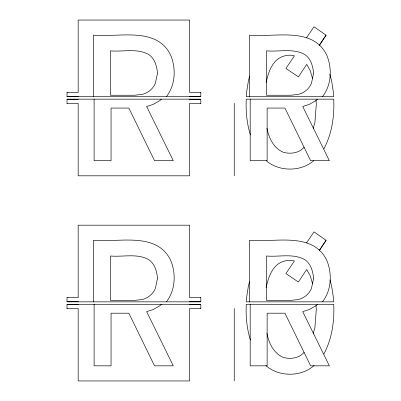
<?xml version="1.0" encoding="UTF-8"?>
<svg xmlns="http://www.w3.org/2000/svg" width="401" height="401" viewBox="0 0 401 401"><rect width="100%" height="100%" fill="white"/><g stroke="black" fill="none" stroke-linecap="round" stroke-linejoin="round"><path stroke-width="0.6" d="M249.587 76.481L248.44 80.536L246.625 92.24L246.399 96.706L333.597 96.706L333.371 92.24L331.557 80.536L329.752 74.165M249.587 281.617L248.44 285.672L246.625 297.377L246.399 301.843L333.597 301.843L333.371 297.377L331.557 285.672L329.918 279.883M266.089 82.365C268.154 73.844 270.655 64.882 277.758 59.107C282.565 55.734 288.685 54.25 294.424 55.799L285.918 68.431L298.379 76.862L306.695 64.386L310.309 70.807L312.509 78.431M266.089 287.502C268.154 278.981 270.655 270.018 277.758 264.244C282.565 260.871 288.685 259.387 294.424 260.936L285.918 273.567L298.379 281.998L306.695 269.522L310.309 275.943L312.509 283.567M313.186 128.46L314.88 122.636L316.314 104.21L315.993 100.28M313.186 333.597L314.88 327.772L316.314 309.346L315.993 305.417M323.933 148.816C331.938 133.653 334.544 116.14 333.722 99.157L246.274 99.157C245.658 111.172 246.836 123.398 250.404 134.911M323.933 353.953C331.938 338.79 334.544 321.276 333.722 304.294L246.274 304.294C245.658 316.309 246.836 328.534 250.404 340.048M326.088 35.168L319.346 45.323L326.088 35.168L313.983 26.742L306.504 37.844M326.088 240.304L319.346 250.46L326.088 240.304L313.983 231.873L306.504 242.981M166.365 96.706C175.488 85.072 176.255 68.335 170.585 54.982C156.53 26.165 118.34 37.639 93.433 35.168L93.433 96.706M166.365 301.843C175.488 290.209 176.255 273.472 170.585 260.119C156.53 231.302 118.34 242.775 93.433 240.304L93.433 301.843M322.444 96.706C331.572 85.072 332.339 68.335 326.67 54.982C312.61 26.165 274.424 37.639 249.512 35.168L249.512 96.706M322.444 301.843C331.572 290.209 332.339 273.472 326.67 260.119C312.61 231.302 274.424 242.775 249.512 240.304L249.512 301.843M304.214 147.152C299.186 153.102 290.524 154.315 283.317 152.28C273.652 148.265 268.896 138.009 266.936 128.32M304.214 352.284C299.186 358.238 290.524 359.451 283.317 357.416C273.652 353.401 268.896 343.146 266.936 333.457M161.418 99.157L159.758 100.666L153.147 104.43L146.641 106.481L173.277 160.696L154.535 160.696L128.861 108.064L111.052 108.064L111.052 160.696L94.105 160.696L94.105 99.157M317.497 99.157L315.843 100.666L309.231 104.43L302.725 106.481L329.361 160.696L310.62 160.696L284.946 108.064L267.131 108.064L267.131 160.696L250.189 160.696L250.189 99.157M161.418 304.294L159.758 305.803L153.147 309.567L146.641 311.617L173.277 365.832L154.535 365.832L128.861 313.201L111.052 313.201L111.052 365.832L94.105 365.832L94.105 304.294M317.497 304.294L315.843 305.803L309.231 309.567L302.725 311.617L329.361 365.832L310.62 365.832L284.946 313.201L267.131 313.201L267.131 365.832L250.189 365.832L250.189 304.294M313.672 160.786C300.795 171.839 279.196 171.859 266.324 160.786M314.143 365.517C301.151 377.11 278.84 377.13 265.848 365.517M67.022 92.546L78.17 92.546L78.17 20.05L189.658 20.05L189.658 92.546L200.806 92.546M67.022 96.405L78.17 96.405L78.17 96.706M200.806 96.405L189.658 96.405L189.658 96.706M67.022 99.458L78.17 99.458L78.17 99.157M200.806 99.458L189.658 99.458L189.658 99.157M67.022 103.318L78.17 103.318L78.17 175.813L189.658 175.813L189.658 103.318L200.806 103.318M67.022 297.682L78.17 297.682L78.17 225.187L189.658 225.187L189.658 297.682L200.806 297.682M67.022 301.542L78.17 301.542L78.17 301.843M200.806 301.542L189.658 301.542L189.658 301.843M67.022 304.595L78.17 304.595L78.17 304.294M200.806 304.595L189.658 304.595L189.658 304.294M67.022 308.454L78.17 308.454L78.17 380.95L189.658 380.95L189.658 308.454L200.806 308.454M234.254 103.318L234.254 175.813M234.254 308.454L234.254 380.95M200.806 92.245L200.806 96.706L67.022 96.706L67.022 92.245M200.806 103.618L200.806 99.157L67.022 99.157L67.022 103.618M200.806 297.382L200.806 301.843L67.022 301.843L67.022 297.382M200.806 308.755L200.806 304.294L67.022 304.294L67.022 308.755M157.543 73.092L155.342 83.408A19.268 19.268 0 0 1 142.255 94.4L134.676 95.243L110.38 95.243L110.38 50.857C122.992 52.02 136.987 47.995 148.621 54.446C154.886 58.641 156.726 66.04 157.543 73.092M157.543 278.229L155.342 288.545A19.268 19.268 0 0 1 142.255 299.537L134.676 300.379L110.38 300.379L110.38 255.993C122.992 257.156 136.987 253.131 148.621 259.582C154.886 263.778 156.726 271.176 157.543 278.229M313.622 73.092L311.427 83.408A19.268 19.268 0 0 1 298.334 94.4L290.76 95.243L266.459 95.243L266.459 50.857C279.071 52.02 293.071 47.995 304.7 54.446C310.97 58.641 312.805 66.04 313.622 73.092M313.622 278.229L311.427 288.545A19.268 19.268 0 0 1 298.334 299.537L290.76 300.379L266.459 300.379L266.459 255.993C279.071 257.156 293.071 253.131 304.7 259.582C310.97 263.778 312.805 271.176 313.622 278.229"/></g></svg>
